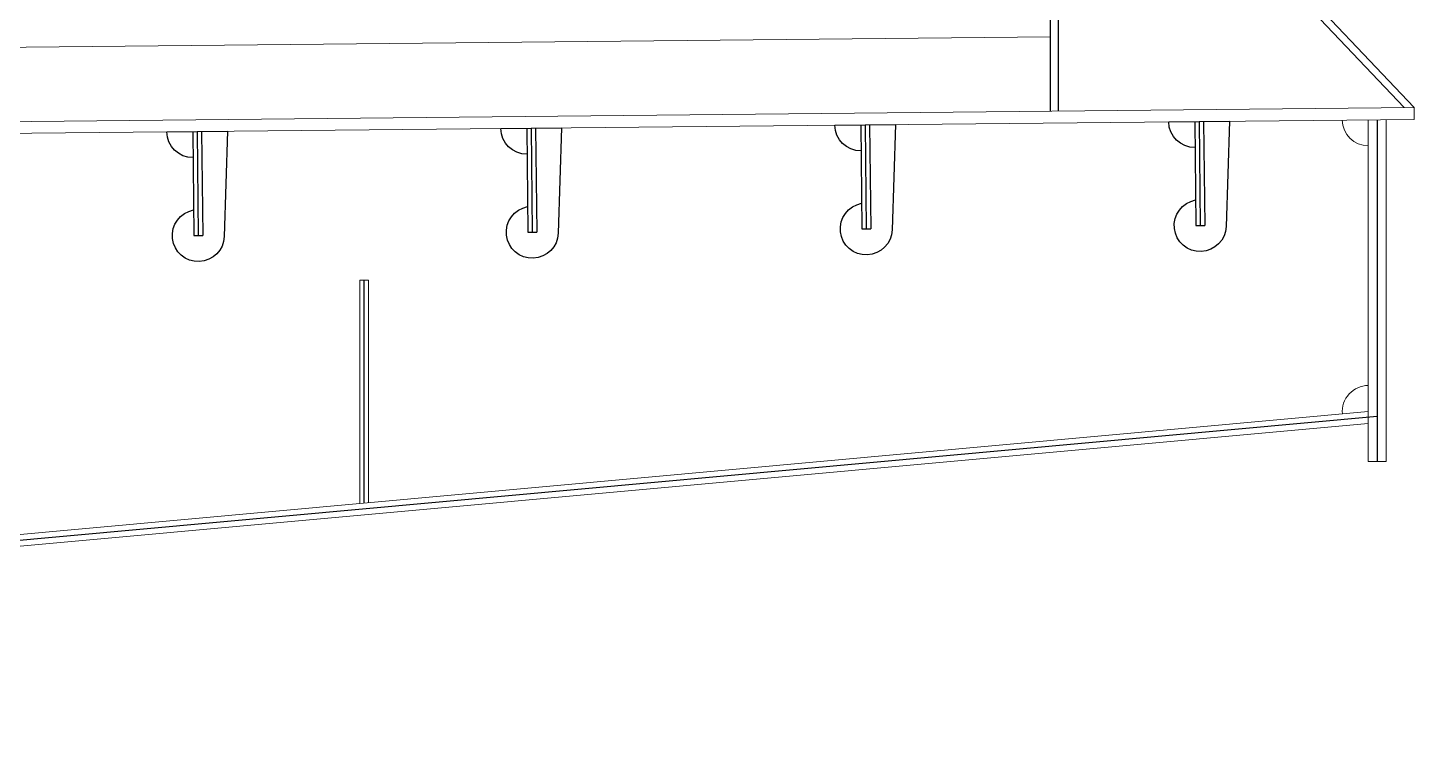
# Model space of a CAD drawing. Extents: x -2611510 to 1021013, y -44073 to 90887.
# Drawn here: x 857579 to 859447, y 48994 to 49965 of the extents above; entities that cross this region are included whole.
import ezdxf

# ---------------------------------------------------------------- set-up
doc = ezdxf.new("R2010")
doc.units = 0
doc.layers.get('Defpoints').update_dxf_attribs({"color": 8})
for name, color, linetype, lineweight in [('细实线', 7, 'Continuous', 15), ('钢板粗线', 1, 'Continuous', 25), ('钢板细线', 6, 'Continuous', 15)]:
    doc.layers.add(name, color=color, linetype=linetype, lineweight=lineweight)

# ---------------------------------------------------------------- blocks, each defined once
blk = doc.blocks.new('12-140加劲 有过焊孔')
at = {"layer": 'Defpoints'}
blk.add_line((0, 0), (0, 140), dxfattribs=at)
at = {"layer": '钢板粗线', "color": 7}
for p, q in [((-6, 0), (-6, 140)), ((-6, 140), (6, 140)), ((6, 0), (6, 140)), ((41, 0), (35, 141.5)), ((-41, 0), (41, 0))]:
    blk.add_line(p, q, dxfattribs=at)
for centre, start, end in [((0, 140), 2.441, 260.1291), ((-6, 0), 90, 180)]:
    blk.add_arc(centre, 35, start, end, dxfattribs=at)

msp = doc.modelspace()

# ---------------------------------------------------------------- linework, layer by layer
at = {"layer": 'Defpoints'}
for p, q in [((859396.7, 49841.2), (859396.7, 49381.2)), ((858031.9, 49325.3), (858031.9, 49625.3)), ((859396.7, 49441.6), (854576.9, 49002.6))]:
    msp.add_line(p, q, dxfattribs=at)
at = {"layer": '钢板粗线'}
for points in [[(858956.7, 49852.8), (858956.7, 50030.3, -0.414214), (858981.7, 50055.3), (859248.5, 50055.3, -0.205732), (859266.6, 50047.5), (859446.7, 49857.7)], [(859433, 49857.6), (859259.3, 50040.6, 0.205732), (859248.5, 50045.3), (858981.7, 50045.3, 0.414214), (858966.7, 50030.3), (858966.7, 49852.9)]]:
    msp.add_lwpolyline(points, format="xyb", dxfattribs=at)
at = {"layer": '钢板细线'}
for p, q in [((859446.7, 49841.7), (859446.7, 49857.7)), ((859384.7, 49841.1), (859384.7, 49381.2)), ((859408.7, 49841.3), (859408.7, 49381.2)), ((858025.9, 49324.8), (858025.9, 49625.3)), ((858037.9, 49625.3), (858025.9, 49625.3)), ((858037.9, 49325.9), (858037.9, 49625.3)), ((859384.7, 49432.5), (854568.8, 48993.8)), ((859384.7, 49448.5), (854584.9, 49011.4)), ((859408.7, 49381.2), (859384.7, 49381.2))]:
    msp.add_line(p, q, dxfattribs=at)
for points in [[(859446.7, 49857.7), (853146.7, 49794.6), (839446.9, 50000.1)], [(859446.7, 49841.7), (853146.6, 49778.6), (839446.7, 49984.1)], [(858956.7, 49952.8), (856596.6, 49929.2)]]:
    msp.add_lwpolyline(points, dxfattribs=at)
for centre, start, end in [((859384.7, 49841.1), 180.5737, 270), ((859384.7, 49448.5), 90, 185.2045)]:
    msp.add_arc(centre, 35, start, end, dxfattribs=at)

# ---------------------------------------------------------------- block references
at = {"layer": '细实线', "xscale": -1, "rotation": 180.5737091599}
for p in [(857806.9, 49825.3), (858256.9, 49829.8), (858706.9, 49834.3), (859156.9, 49838.8)]:
    msp.add_blockref('12-140加劲 有过焊孔', p, dxfattribs=at)

doc.saveas('drawing.dxf')
